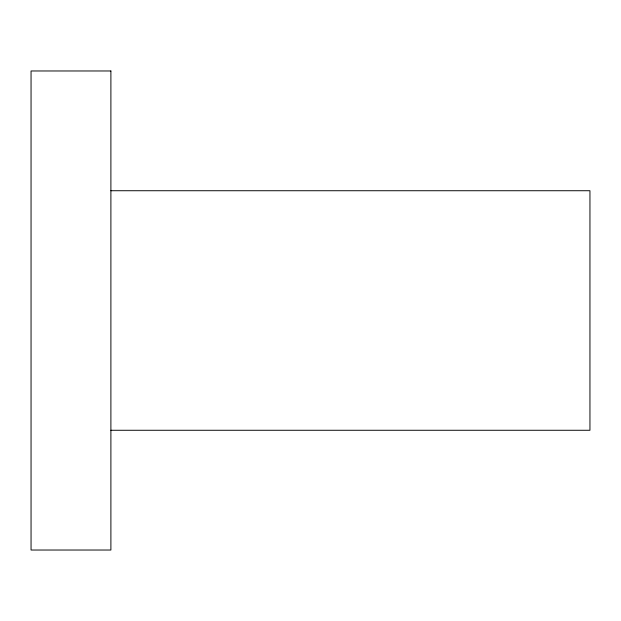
<?xml version="1.0" encoding="UTF-8"?>
<svg xmlns="http://www.w3.org/2000/svg" width="621" height="621" viewBox="0 0 621 621"><rect width="100%" height="100%" fill="white"/><g stroke="black" fill="none" stroke-linecap="round" stroke-linejoin="round"><path stroke-width="0.93" d="M110.895 190.732L589.95 190.732L589.95 430.268L110.895 430.268M110.895 70.973L31.05 70.973L31.05 550.027L110.895 550.027L110.895 70.973"/></g></svg>
